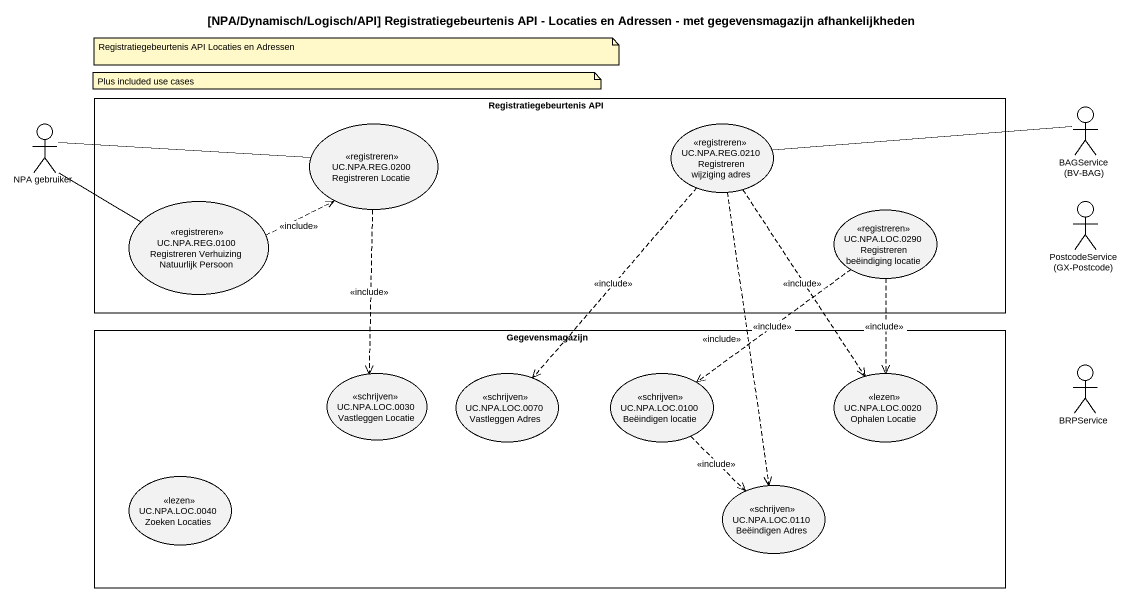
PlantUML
@startuml
title [NPA/Dynamisch/Logisch/API] Registratiegebeurtenis API - Locaties en Adressen - met gegevensmagazijn afhankelijkheden
rectangle "Registratiegebeurtenis API" as Registratiegebeurtenis_API {
  usecase "UC.NPA.REG.0200 Registreren Locatie" as UC_NPA_REG_0200_Registreren <<registreren>>
  usecase "UC.NPA.REG.0210 Registreren wijziging adres" as UC_NPA_REG_0210_Registreren <<registreren>>
  usecase "UC.NPA.REG.0100 Registreren Verhuizing Natuurlijk Persoon" as UC_NPA_REG_0100_Registreren <<registreren>>
  usecase "UC.NPA.LOC.0290 Registreren beëindiging locatie" as UC_NPA_LOC_0290_Registreren <<registreren>>
}
actor "BAGService (BV-BAG)" as BAGService_BV_BAG
actor "NPA gebruiker" as NPA_gebruiker
actor "PostcodeService (GX-Postcode)" as PostcodeService_GX_Postcode
rectangle Gegevensmagazijn {
  usecase "UC.NPA.LOC.0030 Vastleggen Locatie" as UC_NPA_LOC_0030_Vastleggen <<schrijven>>
  usecase "UC.NPA.LOC.0070 Vastleggen Adres" as UC_NPA_LOC_0070_Vastleggen <<schrijven>>
  usecase "UC.NPA.LOC.0100 Beëindigen locatie" as UC_NPA_LOC_0100_Beëindigen <<schrijven>>
  usecase "UC.NPA.LOC.0020 Ophalen Locatie" as UC_NPA_LOC_0020_Ophalen <<lezen>>
  usecase "UC.NPA.LOC.0040 Zoeken Locaties" as UC_NPA_LOC_0040_Zoeken <<lezen>>
  usecase "UC.NPA.LOC.0110 Beëindigen Adres" as UC_NPA_LOC_0110_Beëindigen <<schrijven>>
}
actor BRPService
NPA_gebruiker -right- UC_NPA_REG_0200_Registreren
NPA_gebruiker -right- UC_NPA_REG_0100_Registreren
UC_NPA_REG_0200_Registreren ..> UC_NPA_LOC_0030_Vastleggen : <<include>>
UC_NPA_REG_0210_Registreren -right- BAGService_BV_BAG
UC_NPA_REG_0210_Registreren ..> UC_NPA_LOC_0070_Vastleggen : <<include>>
UC_NPA_REG_0210_Registreren ..> UC_NPA_LOC_0020_Ophalen : <<include>>
UC_NPA_REG_0210_Registreren ..> UC_NPA_LOC_0110_Beëindigen : <<include>>
UC_NPA_REG_0100_Registreren .right.> UC_NPA_REG_0200_Registreren : <<include>>
UC_NPA_LOC_0290_Registreren ..> UC_NPA_LOC_0100_Beëindigen : <<include>>
UC_NPA_LOC_0290_Registreren ..> UC_NPA_LOC_0020_Ophalen : <<include>>
UC_NPA_LOC_0100_Beëindigen ..> UC_NPA_LOC_0110_Beëindigen : <<include>>
note as N1
  Registratiegebeurtenis API Locaties en Adressen
end note
note as N2
  Plus included use cases
end note
@enduml
